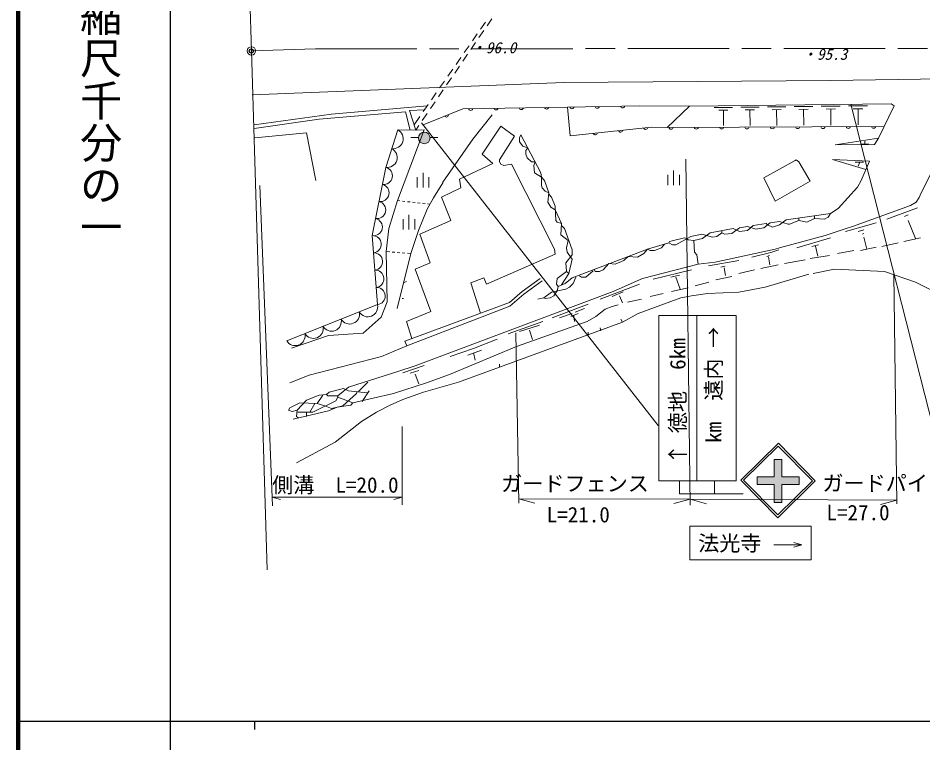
# Model space of a CAD drawing. Units: millimetres, scale not verified. Extents: x 40000 to 680000, y 20000 to 380000.
# Drawn here: x 40000 to 147178, y 202409 to 288243 of the extents above; entities that cross this region are included whole.
import ezdxf
from ezdxf.enums import TextEntityAlignment as Align

# ---------------------------------------------------------------- set-up
doc = ezdxf.new("R2010")
doc.units = ezdxf.units.MM
doc.header["$LTSCALE"] = 1000
doc.header["$PDMODE"] = 32
doc.header["$PDSIZE"] = 500
doc.linetypes.add('CHAIN', pattern=[18.5, 12, -1.5, 3.5, -1.5])
for name, color, linetype, lineweight in [('M-BGD', 7, 'Continuous', 13), ('M-BMK', 2, 'CHAIN', 13), ('M-BMK-SRVR', 3, 'Continuous', 13), ('M-STR-HTXT', 7, 'Continuous', 13), ('M-STR-STRC', 7, 'Continuous', 13), ('M-TTL', 2, 'Continuous', 140), ('M-TTL-BAND', 7, 'Continuous', 25)]:
    doc.layers.add(name, color=color, linetype=linetype, lineweight=lineweight)
doc.layers.add('M-OTRS', color=6, linetype='Continuous')
doc.styles.add('@ＭＳ ゴシック', font='')
doc.styles.add('ＭＳ ゴシック', font='')
doc.styles.add('ＭＳ 明朝', font='')
doc.styles.get('@ＭＳ ゴシック').set_extended_font_data('@MS Gothic')
doc.styles.get('ＭＳ ゴシック').set_extended_font_data('MS Gothic')
doc.styles.get('ＭＳ 明朝').set_extended_font_data('MS Mincho')

msp = doc.modelspace()

# ---------------------------------------------------------------- hatches: boundary and pattern name
at = {"layer": 'M-BGD'}
msp.add_hatch(color=256, dxfattribs=at).paths.add_polyline_path([(88797, 274051, -1), (87432, 274051, -1)])
at = {"layer": 'M-STR-STRC'}
msp.add_hatch(color=256, dxfattribs=at).paths.add_polyline_path([(129559, 235960), (130466, 235960), (130466, 233930), (132510, 233930), (132510, 233016), (130472, 233016), (130472, 230887), (129566, 230887), (129566, 233024), (127532, 233024), (127532, 233933), (129558, 233933)])

# ---------------------------------------------------------------- linework, layer by layer
at = {"layer": 'M-BGD'}
for p, q in [((94790, 286948), (95362, 287769)), ((96117, 288169), (95553, 287344)), ((93819, 285553), (94391, 286374)), ((95158, 286766), (94594, 285940)), ((94199, 285362), (93635, 284536)), ((92848, 284158), (93419, 284978)), ((91877, 282762), (92448, 283583)), ((93240, 283958), (92676, 283133)), ((90906, 281367), (91477, 282188)), ((92281, 282555), (91717, 281729)), ((91322, 281151), (90758, 280325)), ((136213, 280854), (104632, 280600)), ((154067, 281137), (136213, 280854)), ((104632, 280600), (67717, 279160)), ((90363, 279747), (89798, 278922)), ((89935, 279972), (90506, 280792)), ((88963, 278576), (89535, 279397)), ((77115, 276874), (88465, 277861)), ((87992, 277181), (88564, 278002)), ((89404, 278344), (88839, 277518)), ((105080, 277707), (105396, 274310)), ((119536, 277812), (113638, 277839)), ((119536, 277812), (116876, 275285)), ((119536, 277812), (143434, 278096)), ((122463, 277647), (124609, 277673)), ((125597, 277684), (127766, 277710)), ((128754, 277722), (130947, 277748)), ((131935, 277760), (134151, 277786)), ((135139, 277798), (137379, 277824)), ((138367, 277836), (140631, 277863)), ((77115, 276874), (67971, 275604)), ((86901, 275613), (87592, 276607)), ((88445, 276940), (87880, 276114)), ((96165, 276790), (93879, 273911)), ((123003, 277332), (124076, 277344)), ((123540, 277338), (123562, 275514)), ((126143, 277365), (127228, 277378)), ((126685, 277372), (126707, 275528)), ((129306, 277399), (130402, 277413)), ((129854, 277406), (129876, 275542)), ((132493, 277434), (133601, 277447)), ((133047, 277440), (133069, 275557)), ((135703, 277468), (136823, 277482)), ((136263, 277475), (136286, 275571)), ((138937, 277503), (140069, 277517)), ((139503, 277510), (139526, 275585)), ((75676, 276282), (67971, 275181)), ((87486, 275536), (87102, 274976)), ((68056, 274080), (74152, 274673)), ((74152, 274673), (75253, 269000)), ((97181, 275435), (94980, 272133)), ((98790, 274250), (97181, 275435)), ((99552, 274419), (99383, 274080)), ((101923, 269932), (99552, 274419)), ((86519, 274087), (87433, 274088)), ((88812, 274087), (89726, 274088)), ((93879, 273911), (90323, 268831)), ((97012, 271456), (98790, 274250)), ((99383, 274080), (99383, 273572)), ((99383, 273572), (99806, 273064)), ((140748, 273341), (139916, 273331)), ((140287, 273335), (140287, 273664)), ((99806, 273064), (100399, 272895)), ((100399, 272895), (100145, 272556)), ((100145, 272556), (100145, 272133)), ((94980, 272133), (96250, 271032)), ((97012, 271202), (97012, 271456)), ((97181, 270948), (97012, 271202)), ((100145, 272133), (100314, 271710)), ((100314, 271710), (100822, 271202)), ((100822, 271202), (101245, 271202)), ((101245, 271202), (101076, 270778)), ((128339, 269339), (132064, 271371)), ((132064, 271371), (132149, 271456)), ((132149, 271456), (132487, 271202)), ((132487, 271202), (133842, 268916)), ((139171, 271199), (140123, 271178)), ((140836, 271299), (139853, 269000)), ((96250, 271032), (92271, 269170)), ((97520, 270778), (97181, 270948)), ((98451, 270948), (97520, 270778)), ((103531, 260872), (98451, 270948)), ((101076, 270778), (101161, 269932)), ((117648, 268453), (117648, 270203)), ((139650, 271110), (139525, 270704)), ((148320, 270186), (146965, 267561)), ((87271, 268177), (87271, 269402)), ((87971, 268177), (87971, 269927)), ((88671, 268177), (88671, 269402)), ((92271, 269170), (92440, 268154)), ((101161, 269932), (102007, 269424)), ((102007, 269424), (101923, 269932)), ((102007, 268408), (102007, 269424)), ((102007, 269424), (102346, 269000)), ((116948, 268453), (116948, 269678)), ((118348, 268453), (118348, 269678)), ((129693, 266545), (128339, 269339)), ((90323, 268746), (89223, 266968)), ((92440, 268154), (90154, 267053)), ((90323, 268831), (90323, 268746)), ((102092, 268154), (102007, 268408)), ((102431, 267730), (102092, 268154)), ((102346, 269000), (102854, 267561)), ((133842, 268916), (129693, 266545)), ((139430, 268238), (137144, 265698)), ((139853, 269000), (139430, 268238)), ((89223, 266968), (88461, 265614)), ((90154, 267053), (91255, 264259)), ((102854, 267561), (102431, 267730)), ((102854, 267561), (102769, 266460)), ((103193, 267053), (102854, 267392)), ((103616, 265952), (103193, 267053)), ((146724, 266996), (146373, 266460)), ((146965, 267561), (146724, 266996)), ((84939, 266623), (85229, 266592)), ((85528, 266561), (85826, 266530)), ((86124, 266499), (86423, 266468)), ((86721, 266437), (87019, 266406)), ((87318, 266375), (87616, 266344)), ((87915, 266312), (88213, 266281)), ((88511, 266250), (88802, 266220)), ((102769, 266460), (103108, 265868)), ((103108, 265868), (103616, 265529)), ((103701, 264259), (103616, 265952)), ((145695, 266037), (138837, 263582)), ((146373, 266460), (145695, 266037)), ((86294, 263211), (86294, 264961)), ((88461, 265614), (87445, 263074)), ((103616, 265529), (104378, 263920)), ((136213, 265106), (130963, 264344)), ((134350, 264852), (134350, 264513)), ((136213, 265106), (135959, 264682)), ((137144, 265698), (136213, 265106)), ((146542, 265783), (142901, 264428)), ((145441, 264936), (145018, 264767)), ((85594, 263211), (85594, 264436)), ((86994, 263211), (86994, 264436)), ((91255, 264259), (87590, 262666)), ((103870, 264090), (103701, 264259)), ((104378, 263920), (103870, 264090)), ((104378, 263920), (104293, 262566)), ((104717, 263328), (104378, 263666)), ((127069, 263666), (126391, 263074)), ((128593, 263920), (127069, 263666)), ((129101, 264005), (128339, 263412)), ((128762, 263751), (128593, 263920)), ((129355, 263497), (128762, 263751)), ((130201, 264174), (129101, 264005)), ((130201, 263751), (129355, 263497)), ((130963, 264344), (130201, 263751)), ((131217, 263836), (130201, 264174)), ((131387, 263836), (131217, 263836)), ((132487, 264259), (131387, 263836)), ((132487, 264513), (132487, 264259)), ((133419, 264090), (132487, 264259)), ((134350, 264513), (133419, 264090)), ((135535, 264428), (134350, 264513)), ((135959, 264682), (135535, 264428)), ((141631, 264005), (138007, 262963)), ((145441, 264259), (146288, 262142)), ((87445, 263074), (86513, 260364)), ((87590, 262666), (88799, 259264)), ((105648, 260788), (104717, 263328)), ((120973, 262650), (119703, 262396)), ((122243, 262312), (120973, 262650)), ((121989, 262820), (121057, 262142)), ((124698, 263328), (121989, 262820)), ((123343, 262820), (122751, 262396)), ((123343, 263074), (123343, 262820)), ((123682, 262650), (123343, 262820)), ((124529, 262735), (123682, 262650)), ((125460, 263412), (124529, 262735)), ((125460, 262989), (124698, 263328)), ((126391, 263582), (125460, 263412)), ((126391, 263074), (125460, 262989)), ((127407, 263243), (126391, 263582)), ((128339, 263412), (127407, 263243)), ((138075, 263328), (135620, 262481)), ((138837, 263582), (138075, 263328)), ((140192, 263158), (139515, 262989)), ((140192, 262735), (140023, 262650)), ((104293, 262566), (105140, 261888)), ((105140, 261888), (104971, 261042)), ((117078, 261634), (114538, 260872)), ((117163, 261804), (117078, 261634)), ((117501, 261380), (117078, 261634)), ((118941, 262227), (117163, 261804)), ((119703, 262396), (117925, 261380)), ((119195, 262142), (118941, 262227)), ((119364, 261973), (119195, 262142)), ((120041, 261888), (119364, 261973)), ((121057, 262142), (120041, 261888)), ((120041, 261888), (120126, 260534)), ((122751, 262396), (122243, 262312)), ((135620, 262481), (130201, 261042)), ((136213, 262227), (132233, 261042)), ((140192, 262312), (140531, 260872)), ((144256, 261634), (142309, 261211)), ((146881, 262227), (144933, 261804)), ((83614, 260584), (84016, 260554)), ((84316, 260531), (84615, 260508)), ((84914, 260486), (85213, 260463)), ((103616, 260280), (103531, 260872)), ((104971, 261042), (105055, 260534)), ((105055, 260534), (105648, 259687)), ((114538, 260872), (105648, 257486)), ((105648, 260195), (105648, 260788)), ((114538, 260872), (114115, 260364)), ((114877, 260703), (114538, 260872)), ((115385, 260703), (114877, 260703)), ((116231, 261042), (115385, 260703)), ((116570, 261465), (116231, 261042)), ((117925, 261380), (117501, 261380)), ((120126, 260534), (120380, 260195)), ((129693, 260872), (122581, 259348)), ((129179, 260471), (126899, 259941)), ((130117, 260788), (129179, 260471)), ((130201, 261042), (129693, 260872)), ((134802, 261397), (134007, 261200)), ((134458, 261249), (134714, 260055)), ((139007, 260703), (137059, 260364)), ((141631, 261126), (139769, 260703)), ((86513, 260364), (84905, 253845)), ((85512, 260440), (85811, 260418)), ((86110, 260395), (86513, 260364)), ((95488, 256724), (103616, 260280)), ((104886, 259264), (105648, 260195)), ((105648, 259687), (105225, 257994)), ((111744, 259518), (110728, 259094)), ((112252, 260026), (111744, 259518)), ((113353, 259941), (112252, 260026)), ((114115, 260364), (113353, 259941)), ((120380, 260195), (120549, 259094)), ((125375, 259518), (121778, 258892)), ((129016, 260110), (128677, 260026)), ((128893, 259974), (129063, 259043)), ((133249, 259602), (130794, 259179)), ((136128, 260110), (133842, 259772)), ((88799, 259264), (87021, 258502)), ((87021, 258502), (88884, 253506)), ((104971, 258248), (104886, 259264)), ((108103, 258332), (107257, 257570)), ((108357, 258248), (108273, 258417)), ((109289, 258417), (108865, 258248)), ((109966, 259179), (109289, 258417)), ((110728, 259094), (109966, 259179)), ((120549, 259094), (113945, 257401)), ((119787, 258417), (115215, 257316)), ((122581, 259348), (120549, 259094)), ((123768, 258853), (123259, 258756)), ((123629, 258674), (123798, 257743)), ((127238, 258417), (125375, 257994)), ((130032, 259010), (128000, 258586)), ((136721, 258502), (134181, 257994)), ((142647, 258248), (136721, 258502)), ((93625, 256893), (95149, 257486)), ((95149, 257486), (95488, 256724)), ((101838, 257401), (99721, 255877)), ((103870, 257401), (103785, 256724)), ((104971, 258248), (103870, 257401)), ((105225, 257994), (104378, 256639)), ((105648, 257486), (104801, 256808)), ((105225, 257994), (104971, 258248)), ((106071, 257570), (105733, 256808)), ((106749, 257570), (106495, 257740)), ((107257, 257570), (106749, 257570)), ((108865, 258248), (108357, 258248)), ((113945, 257401), (110474, 255877)), ((117332, 257570), (118360, 257807)), ((117925, 257570), (118433, 256131)), ((124529, 257655), (122666, 257232)), ((133673, 257909), (128508, 256385)), ((146288, 256978), (142647, 258248)), ((86005, 257062), (85667, 256893)), ((94762, 253309), (93625, 256893)), ((102092, 257147), (99891, 255538)), ((103785, 256724), (103955, 256470)), ((103955, 256470), (103870, 255962)), ((104801, 256808), (103955, 256470)), ((105309, 256385), (104886, 256131)), ((105733, 256808), (105309, 256385)), ((113607, 256724), (108950, 254946)), ((119364, 256300), (117417, 255877)), ((121819, 256978), (120211, 256554)), ((128508, 256385), (125375, 255792)), ((148828, 255708), (146288, 256978)), ((110474, 255877), (87021, 247072)), ((102261, 255115), (101584, 254946)), ((103193, 255792), (102261, 255115)), ((102431, 255030), (102261, 255115)), ((103023, 255115), (102431, 255030)), ((103447, 255369), (103023, 255115)), ((104886, 256131), (103193, 255792)), ((103870, 255962), (103447, 255369)), ((111675, 255833), (110386, 255263)), ((111236, 255369), (111575, 254522)), ((118517, 255115), (113437, 253252)), ((116401, 255623), (114877, 255284)), ((119787, 255369), (118517, 255115)), ((121650, 255623), (119787, 255369)), ((125375, 255792), (121650, 255623)), ((85497, 255030), (85667, 255030)), ((107511, 254353), (103277, 252744)), ((110389, 254099), (109543, 253760)), ((111067, 254268), (110389, 254099)), ((113861, 254946), (112167, 254607)), ((88884, 253506), (86005, 252321)), ((105648, 253252), (104124, 252744)), ((106325, 253252), (105479, 252914)), ((105817, 252998), (105902, 252321)), ((107087, 253845), (105987, 253422)), ((109543, 253760), (108442, 252914)), ((113437, 253252), (111575, 252236)), ((86005, 252321), (86645, 250312)), ((111575, 252236), (92186, 245124)), ((102177, 252321), (98051, 250870)), ((107426, 252321), (99044, 249358)), ((101753, 251898), (99383, 251136)), ((108442, 252914), (107426, 252321)), ((111405, 252575), (111575, 252236)), ((100585, 251281), (100944, 250194)), ((107511, 251051), (107511, 250712)), ((108950, 251559), (109035, 251220)), ((96758, 250204), (93964, 249104)), ((86059, 249428), (83054, 248183)), ((99044, 249358), (91085, 246056)), ((93964, 249104), (91170, 248172)), ((94895, 248934), (93287, 248342)), ((83054, 248183), (74491, 245971)), ((93964, 248596), (94133, 247749)), ((84989, 246394), (87021, 247072)), ((88118, 247084), (85578, 246238)), ((87462, 246526), (86436, 246200)), ((97012, 247241), (97012, 246902)), ((74491, 245971), (72205, 245040)), ((84989, 246394), (79147, 244532)), ((87034, 246086), (87482, 244947)), ((91085, 246056), (88376, 245040)), ((79147, 244532), (77877, 243516)), ((81433, 245124), (80333, 244024)), ((88376, 245040), (84481, 243770)), ((92186, 245124), (88037, 243939)), ((75676, 243600), (74152, 243008)), ((76099, 243600), (75422, 242584)), ((76523, 243685), (75676, 243600)), ((76861, 243939), (76523, 243685)), ((76692, 243516), (76523, 243685)), ((77793, 243516), (76692, 243516)), ((78555, 244362), (76861, 243939)), ((77877, 243346), (77623, 242923)), ((77877, 243346), (77793, 243516)), ((77877, 243516), (77877, 243346)), ((79655, 242669), (77877, 243346)), ((80079, 243770), (78470, 242330)), ((79147, 244108), (78555, 244362)), ((81349, 243854), (79147, 244108)), ((84481, 243770), (79655, 242669)), ((80163, 244024), (80079, 243770)), ((81603, 244108), (80756, 242838)), ((88037, 243939), (85582, 243092)), ((73390, 242669), (72205, 242076)), ((74152, 243008), (73051, 241822)), ((75422, 242584), (73390, 242669)), ((75168, 242584), (74575, 241568)), ((77623, 242923), (74914, 241568)), ((76353, 242330), (75422, 242584)), ((77115, 241992), (76353, 242330)), ((78470, 242330), (77115, 241992)), ((79401, 242415), (77793, 242161)), ((79655, 242669), (79401, 242415)), ((84058, 242415), (82449, 241568)), ((85582, 243092), (84058, 242415)), ((72205, 242076), (72035, 241822)), ((72035, 241822), (72459, 241653)), ((72459, 241653), (73051, 241822)), ((76777, 241738), (72583, 240739)), ((72967, 241060), (73051, 241822)), ((74914, 241568), (73136, 241568)), ((74152, 241484), (74152, 241060)), ((77793, 242161), (76777, 241738)), ((82449, 241568), (80671, 240468)), ((73221, 240891), (72967, 241060)), ((80671, 240468), (77539, 238012)), ((77539, 238012), (72967, 235557))]:
    msp.add_line(p, q, dxfattribs=at)
for points in [[(87965, 275618), (92694, 277499), (105080, 277707), (113638, 277839)], [(143434, 278096), (143773, 277851), (141911, 274018)], [(86447, 274987), (85909, 277129), (75676, 276282)], [(88144, 277398), (86365, 277304), (87102, 274976)], [(71815, 250043), (82567, 254308), (81945, 262484), (83544, 270570), (84966, 275013)], [(88097, 274999), (84939, 266623), (83930, 263323), (83614, 260584), (83701, 254651), (83017, 252826), (80875, 250912), (76785, 250649), (72397, 249140)], [(88097, 274999), (87102, 274976), (84966, 275013)], [(105396, 274310), (115033, 275337), (116876, 275285), (142582, 275399)], [(140836, 271299), (136483, 271492), (140422, 270330)], [(85792, 249997), (98205, 254581), (99721, 255877)], [(99891, 255538), (98258, 254142), (86059, 249428), (85792, 249997)]]:
    msp.add_lwpolyline(points, dxfattribs=at)
msp.add_lwpolyline([(141911, 274018), (136794, 273246), (141459, 273261)], close=True, dxfattribs=at)
msp.add_circle((88115, 274051), 683, dxfattribs=at)
for centre, radius, start, end in [((99603, 277671), 256, 193.64453, 348.28376), ((102602, 277722), 256, 193.64453, 348.28376), ((105602, 277771), 256, 193.56179, 348.20102), ((108602, 277817), 256, 193.56179, 348.20102), ((111601, 277864), 256, 193.56179, 348.20102), ((90732, 276779), 256, 214.36238, 9.00161), ((93604, 277570), 256, 193.64453, 348.28376), ((96603, 277621), 256, 193.64453, 348.28376), ((84439, 273958), 1180, 261.034, 63.47666), ((108374, 274684), 256, 198.76272, 353.40195), ((111357, 275002), 256, 198.76272, 353.40195), ((114340, 275320), 256, 198.76272, 353.40195), ((117341, 275343), 256, 192.93508, 347.57432), ((120341, 275356), 256, 192.93508, 347.57432), ((123341, 275370), 256, 192.93508, 347.57432), ((126341, 275383), 256, 192.93508, 347.57432), ((129341, 275396), 256, 192.93508, 347.57432), ((132341, 275410), 256, 192.93508, 347.57432), ((135341, 275423), 256, 192.93508, 347.57432), ((138341, 275436), 256, 192.93508, 347.57432), ((141341, 275450), 256, 192.93508, 347.57432), ((83728, 271736), 1180, 261.034, 63.47666), ((83314, 269565), 1031, 260.52718, 77.09522), ((82914, 267544), 1031, 260.52718, 77.09522), ((82514, 265522), 1031, 260.52718, 77.09522), ((82115, 263501), 1031, 260.52718, 77.09522), ((81998, 261460), 1025, 275.75924, 92.94292), ((82153, 259416), 1025, 275.75924, 92.94292), ((82309, 257372), 1025, 275.75924, 92.94292), ((82464, 255328), 1025, 275.75924, 92.94292), ((81429, 254039), 1169, 209.95231, 13.32357), ((79279, 253186), 1169, 209.95231, 13.32357), ((77128, 252333), 1169, 209.95231, 13.32357), ((72827, 250627), 1169, 209.95231, 13.32357), ((74978, 251480), 1169, 209.95231, 13.32357)]:
    msp.add_arc(centre, radius, start, end, dxfattribs=at)
at = {"layer": 'M-BMK'}
msp.add_lwpolyline([(67634, 284352), (75221, 284602), (168047, 284664)], dxfattribs=at)
at = {"layer": 'M-BMK-SRVR'}
for p, q in [((65770, 345793), (67634, 284352)), ((67634, 284352), (69499, 222910))]:
    msp.add_line(p, q, dxfattribs=at)
msp.add_circle((67634, 284352), 500, dxfattribs=at)
at = {"layer": 'M-OTRS'}
msp.add_point((67634, 284352), dxfattribs=at)
at = {"layer": 'M-STR-HTXT'}
for p, q in [((119110, 271540), (119618, 230562)), ((70128, 230486), (68626, 268424)), ((143748, 257909), (144087, 230731)), ((98959, 250966), (99298, 230816)), ((85480, 239860), (85499, 230615)), ((85497, 231493), (70088, 231493)), ((70088, 231493), (71088, 231225)), ((85497, 231493), (84497, 231225)), ((99298, 231324), (119609, 231266)), ((99298, 231324), (101228, 230801)), ((119609, 231266), (117676, 230754)), ((144087, 231154), (119609, 231266)), ((119609, 231266), (121539, 230740)), ((144087, 231154), (142152, 230646))]:
    msp.add_line(p, q, dxfattribs=at)
at = {"layer": 'M-STR-STRC'}
for p, q in [((151206, 228634), (138652, 278040)), ((87792, 275839), (115829, 240013)), ((120380, 233459), (120380, 253028)), ((130054, 237906), (125607, 233529)), ((130051, 237566), (125946, 233526)), ((134092, 233461), (130051, 237566)), ((134431, 233458), (130054, 237906)), ((118361, 231896), (118360, 233459)), ((122474, 231896), (122473, 233458)), ((125607, 233529), (129983, 229081)), ((125946, 233526), (129986, 229421)), ((129983, 229081), (134431, 233458)), ((129986, 229421), (134092, 233461)), ((118361, 231896), (125869, 231896)), ((119583, 228059), (133956, 228059)), ((119583, 224084), (119583, 228059)), ((133956, 228059), (133956, 224084)), ((129516, 225848), (132851, 225848)), ((132851, 225848), (131874, 226140)), ((132851, 225848), (131884, 225604)), ((133956, 224084), (119583, 224084))]:
    msp.add_line(p, q, dxfattribs=at)
for points in [[(115903, 233459), (115896, 253028), (125046, 253028), (125046, 233459)], [(127532, 233933), (129558, 233933), (129558, 235960), (130466, 235960), (130466, 233930), (132510, 233930), (132510, 233016), (130472, 233016), (130472, 230887), (129566, 230887), (129566, 233024), (127532, 233024)]]:
    msp.add_lwpolyline(points, close=True, dxfattribs=at)
at = {"layer": 'M-TTL'}
msp.add_line((40000, 380000), (40000, 20000), dxfattribs=at)
at = {"layer": 'M-TTL-BAND'}
for p, q in [((58000, 370000), (58000, 20000)), ((40000, 205000), (579000, 205000)), ((68000, 205000), (68000, 204000))]:
    msp.add_line(p, q, dxfattribs=at)

# ---------------------------------------------------------------- texts
at = {"layer": 'M-BGD', "style": 'ＭＳ ゴシック', "oblique": 15}
for s, p in [('・96.0', (93609, 283683)), ('・95.3', (132825, 282903))]:
    msp.add_text(s, height=1320, dxfattribs=at).set_placement(p, align=Align.BOTTOM_LEFT)
at = {"layer": 'M-STR-HTXT', "style": 'ＭＳ ゴシック'}
for s, p in [('側溝\u3000L=20.0', (70088, 231493)), ('ガードフェンス', (97220, 231655)), ('ガードパイプ', (135269, 231699)), ('L=27.0', (135753, 228221)), ('L=21.0', (102613, 227972))]:
    msp.add_text(s, height=1833, dxfattribs=at).set_placement(p, align=Align.BOTTOM_LEFT)
at = {"layer": 'M-STR-STRC', "style": 'ＭＳ ゴシック'}
for s, p in [('\u3000km\u3000遠内 →\u3000', (123862, 235441)), ('↑ 徳地\u30006km', (119604, 235346))]:
    msp.add_text(s, height=1833, rotation=90, dxfattribs=at).set_placement(p, align=Align.BOTTOM_LEFT)
at = {"layer": 'M-STR-STRC', "style": 'ＭＳ 明朝'}
msp.add_text('法光寺', height=1833, dxfattribs=at).set_placement((120558, 224591), align=Align.BOTTOM_LEFT)
at = {"layer": 'M-TTL-BAND', "style": '@ＭＳ ゴシック'}
msp.add_text('縮尺千分の一', height=3666, rotation=270, dxfattribs=at).set_placement((49777, 261030), align=Align.MIDDLE_RIGHT)

doc.saveas('drawing.dxf')
